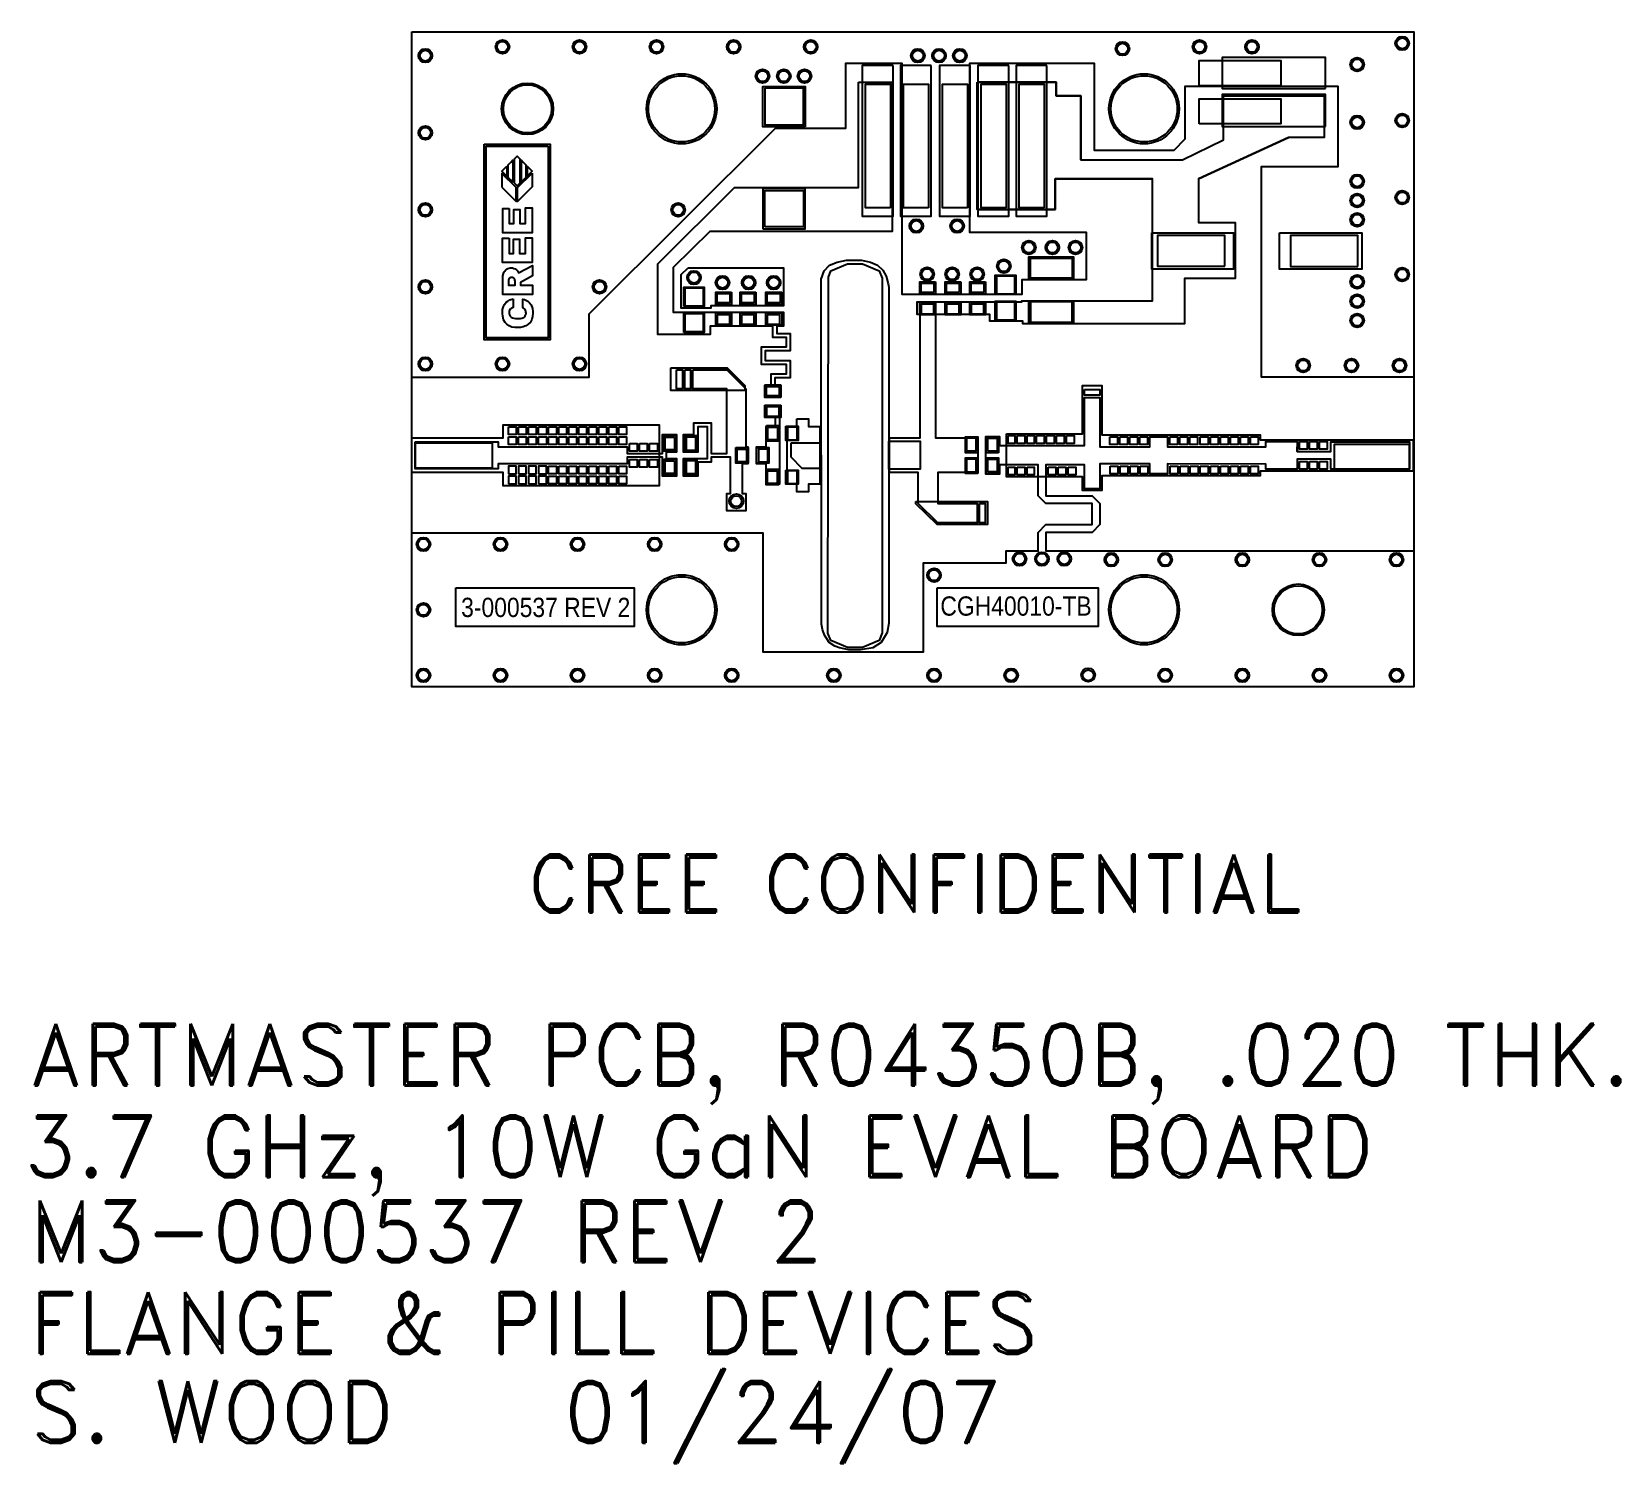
# Model space of a CAD drawing. Header units: inches. Extents: x 4.26 to 8.38, y -0.21 to 3.51.
import ezdxf

# ---------------------------------------------------------------- set-up
doc = ezdxf.new("R2010")
doc.units = ezdxf.units.IN
doc.header["$MEASUREMENT"] = 0
doc.linetypes.add('FILLPOLYEX', pattern=[101, 100, 1])
doc.linetypes.add('FILLPOLYIN', pattern=[101, 100, 1])
for name, color, linetype in [('CUTOUT_FAB_pill-flange', 7, 'Continuous'), ('MASK', 3, 'Continuous'), ('PASTE', 2, 'Continuous'), ('PASTE1', 2, 'Continuous'), ('PCBHOLE', 200, 'Continuous'), ('Substrate_Outline', 2, 'Continuous'), ('TEXT_CLEAR', 7, 'Continuous'), ('TITLES', 2, 'Continuous'), ('TOP', 5, 'Continuous'), ('VIA_28mil', 250, 'Continuous')]:
    doc.layers.add(name, color=color, linetype=linetype)
doc.styles.add('ARIAL_NEW', font='ARIAL.TTF', dxfattribs={"width": 0.85})
doc.styles.add('rd', font='romand.shx')

msp = doc.modelspace()

# ---------------------------------------------------------------- linework, layer by layer
at = {"layer": 'CUTOUT_FAB_pill-flange', "color": 24}
msp.add_lwpolyline([(6.4635, 1.9691), (6.4636, 1.9459), (6.4556, 1.9264), (6.4125, 1.9085), (6.3735, 1.9085), (6.3304, 1.9264), (6.3226, 1.9458), (6.3225, 1.969), (6.3241, 2.8691), (6.3304, 2.8857), (6.3735, 2.9035), (6.4125, 2.9035), (6.4556, 2.8856), (6.4634, 2.8667), (6.4636, 1.9694)], dxfattribs=at)
at = {"layer": 'MASK'}
for points in [[(7.6134, 3.3592), (7.6134, 3.4392), (7.3453, 3.4392), (7.3453, 3.3592)], [(6.4918, 3.4184), (6.4118, 3.4184), (6.4118, 3.0273), (6.4918, 3.0273)], [(6.5908, 3.4184), (6.5108, 3.4184), (6.5108, 3.0273), (6.5908, 3.0273)], [(6.6918, 3.4184), (6.6118, 3.4184), (6.6118, 3.0273), (6.6918, 3.0273)], [(6.7918, 3.4184), (6.7118, 3.4184), (6.7118, 3.0273), (6.7918, 3.0273)], [(6.8908, 3.4184), (6.8108, 3.4184), (6.8108, 3.0273), (6.8908, 3.0273)], [(6.2639, 3.2594), (6.1539, 3.2594), (6.1539, 3.3644), (6.2639, 3.3644)], [(7.6134, 3.2602), (7.6134, 3.3432), (7.3453, 3.3432), (7.3453, 3.2602)], [(6.1539, 2.9944), (6.2639, 2.9944), (6.2639, 3.0994), (6.1539, 3.0994)], [(6.305, 2.842), (6.305, 2.864), (6.313, 2.886), (6.327, 2.9), (6.347, 2.908), (6.371, 2.913), (6.389, 2.913), (6.41, 2.913), (6.433, 2.908), (6.451, 2.9), (6.465, 2.887), (6.474, 2.872), (6.479, 2.852), (6.481, 2.843), (6.481, 1.971), (6.476, 1.947), (6.461, 1.921), (6.439, 1.907), (6.407, 1.902), (6.377, 1.902), (6.353, 1.907), (6.341, 1.912), (6.326, 1.921), (6.314, 1.94), (6.309, 1.955), (6.307, 1.964), (6.306, 1.969), (6.306, 1.973), (6.305, 2.842)], [(5.915, 2.634), (6.061, 2.634), (6.107, 2.588), (6.107, 2.575), (5.915, 2.575), (5.915, 2.634)], [(6.227, 2.439), (6.304, 2.439), (6.304, 2.373), (6.256, 2.373), (6.227, 2.402), (6.227, 2.439)], [(6.481, 2.444), (6.562, 2.444), (6.562, 2.371), (6.481, 2.371)], [(6.551, 2.287), (6.737, 2.287), (6.737, 2.227), (6.606, 2.227), (6.551, 2.281), (6.551, 2.287)]]:
    msp.add_lwpolyline(points, close=True, dxfattribs=at)
at = {"layer": 'MASK', "color": 3}
for points in [[(5.431, 3.214), (5.602, 3.214), (5.602, 2.707), (5.431, 2.707)], [(7.163, 2.984), (7.375, 2.984), (7.375, 2.89), (7.163, 2.89)], [(7.494, 2.984), (7.708, 2.984), (7.708, 2.89), (7.494, 2.89)], [(5.357, 2.063), (5.82, 2.063), (5.82, 1.963), (5.357, 1.963)], [(6.606, 2.063), (7.024, 2.063), (7.024, 1.963), (6.606, 1.963)]]:
    msp.add_lwpolyline(points, close=True, dxfattribs=at)
at = {"layer": 'MASK', "linetype": 'Continuous'}
for points in [[(6.96, 2.865), (6.844, 2.865), (6.844, 2.922), (6.96, 2.922)], [(6.6018, 2.8574), (6.6018, 2.8254), (6.5608, 2.8254), (6.5608, 2.8574)], [(6.6678, 2.8574), (6.6678, 2.8254), (6.6268, 2.8254), (6.6268, 2.8574)], [(6.7318, 2.8574), (6.7318, 2.8254), (6.6908, 2.8254), (6.6908, 2.8574)], [(6.757, 2.824), (6.757, 2.874), (6.81, 2.874), (6.81, 2.824)], [(5.9487, 2.7929), (5.9487, 2.8429), (6.0017, 2.8429), (6.0017, 2.7929)], [(6.0728, 2.8304), (6.0728, 2.7984), (6.0318, 2.7984), (6.0318, 2.8304)], [(6.1358, 2.8304), (6.1358, 2.7984), (6.0948, 2.7984), (6.0948, 2.8304)], [(6.2028, 2.8304), (6.2028, 2.7984), (6.1618, 2.7984), (6.1618, 2.8304)], [(6.6018, 2.8034), (6.6018, 2.7714), (6.5608, 2.7714), (6.5608, 2.8034)], [(6.6678, 2.8034), (6.6678, 2.7714), (6.6268, 2.7714), (6.6268, 2.8034)], [(6.7318, 2.8034), (6.7318, 2.7714), (6.6908, 2.7714), (6.6908, 2.8034)], [(6.757, 2.757), (6.757, 2.807), (6.81, 2.807), (6.81, 2.757)], [(6.96, 2.75), (6.844, 2.75), (6.844, 2.807), (6.96, 2.807)], [(5.9487, 2.7259), (5.9487, 2.7759), (6.0017, 2.7759), (6.0017, 2.7259)], [(6.0728, 2.7764), (6.0728, 2.7444), (6.0318, 2.7444), (6.0318, 2.7764)], [(6.1358, 2.7764), (6.1358, 2.7444), (6.0948, 2.7444), (6.0948, 2.7764)], [(6.2028, 2.7764), (6.2028, 2.7444), (6.1618, 2.7444), (6.1618, 2.7764)], [(6.2008, 2.5894), (6.2008, 2.5574), (6.1598, 2.5574), (6.1598, 2.5894)], [(6.2008, 2.5374), (6.2008, 2.5054), (6.1598, 2.5054), (6.1598, 2.5374)], [(6.1635, 2.4843), (6.1955, 2.4843), (6.1955, 2.4433), (6.1635, 2.4433)], [(6.2135, 2.4823), (6.2455, 2.4823), (6.2455, 2.4453), (6.2135, 2.4453)], [(5.8965, 2.4583), (5.9285, 2.4583), (5.9285, 2.4173), (5.8965, 2.4173)], [(5.9505, 2.4583), (5.9825, 2.4583), (5.9825, 2.4173), (5.9505, 2.4173)], [(6.7115, 2.4137), (6.6795, 2.4137), (6.6795, 2.4547), (6.7115, 2.4547)], [(6.7655, 2.4137), (6.7335, 2.4137), (6.7335, 2.4547), (6.7655, 2.4547)], [(5.8965, 2.3973), (5.9285, 2.3973), (5.9285, 2.3563), (5.8965, 2.3563)], [(5.9505, 2.3973), (5.9825, 2.3973), (5.9825, 2.3563), (5.9505, 2.3563)], [(6.0835, 2.4273), (6.1155, 2.4273), (6.1155, 2.3863), (6.0835, 2.3863)], [(6.1375, 2.4273), (6.1695, 2.4273), (6.1695, 2.3863), (6.1375, 2.3863)], [(6.7115, 2.3597), (6.6795, 2.3597), (6.6795, 2.4007), (6.7115, 2.4007)], [(6.7655, 2.3597), (6.7335, 2.3597), (6.7335, 2.4007), (6.7655, 2.4007)], [(6.1625, 2.3713), (6.1945, 2.3713), (6.1945, 2.3303), (6.1625, 2.3303)], [(6.2135, 2.3683), (6.2455, 2.3683), (6.2455, 2.3323), (6.2135, 2.3323)]]:
    msp.add_lwpolyline(points, close=True, dxfattribs=at)
at = {"layer": 'MASK'}
for points in [[(6.786, 2.463), (6.983, 2.463), (6.983, 2.588), (7.033, 2.588), (7.033, 2.46), (7.444, 2.46), (7.444, 2.447), (7.841, 2.447), (7.841, 2.366), (7.444, 2.366), (7.444, 2.354), (7.048, 2.354), (7.033, 2.354), (7.033, 2.316), (6.983, 2.316), (6.983, 2.351), (6.786, 2.351), (6.786, 2.463), (6.786, 2.463)], [(5.243, 2.452), (5.48, 2.452), (5.48, 2.486), (5.885, 2.486), (5.885, 2.328), (5.48, 2.328), (5.48, 2.362), (5.243, 2.362), (5.243, 2.452)]]:
    msp.add_lwpolyline(points, dxfattribs=at)
for centre, radius in [((5.478, 3.467), 0.018), ((5.678, 3.467), 0.018), ((5.878, 3.467), 0.018), ((6.078, 3.467), 0.018), ((6.278, 3.467), 0.018), ((7.087, 3.462), 0.018), ((7.287, 3.467), 0.018), ((7.423, 3.467), 0.018), ((7.813, 3.476), 0.018), ((5.278, 3.444), 0.018), ((6.556, 3.444), 0.018), ((6.611, 3.444), 0.018), ((6.665, 3.444), 0.018), ((7.696, 3.421), 0.018), ((6.153, 3.391), 0.018), ((6.208, 3.391), 0.018), ((6.262, 3.391), 0.018), ((5.278, 3.244), 0.018), ((7.696, 3.271), 0.018), ((7.813, 3.276), 0.018), ((7.696, 3.118), 0.018), ((7.813, 3.076), 0.018), ((5.278, 3.044), 0.018), ((5.934, 3.044), 0.018), ((7.696, 3.068), 0.018), ((6.552, 3.002), 0.018), ((6.658, 3.002), 0.018), ((7.696, 3.018), 0.018), ((6.844, 2.946), 0.018), ((6.905, 2.946), 0.018), ((6.965, 2.946), 0.018), ((5.975, 2.868), 0.018), ((6.58, 2.877), 0.018), ((6.645, 2.877), 0.018), ((6.71, 2.877), 0.018), ((6.779, 2.898), 0.018), ((7.813, 2.876), 0.018), ((5.278, 2.844), 0.018), ((5.73, 2.844), 0.018), ((6.049, 2.855), 0.018), ((6.117, 2.855), 0.018), ((6.182, 2.855), 0.018), ((7.696, 2.857), 0.018), ((7.696, 2.807), 0.018), ((7.696, 2.757), 0.018), ((5.278, 2.644), 0.018), ((5.478, 2.644), 0.018), ((5.678, 2.644), 0.018), ((7.556, 2.64), 0.018), ((7.681, 2.64), 0.018), ((7.806, 2.64), 0.018), ((6.085, 2.288), 0.019), ((5.273, 2.176), 0.018), ((5.473, 2.176), 0.018), ((5.673, 2.176), 0.018), ((5.873, 2.176), 0.018), ((6.073, 2.176), 0.018), ((6.82, 2.138), 0.018), ((6.878, 2.138), 0.018), ((6.936, 2.138), 0.018), ((7.058, 2.136), 0.018), ((7.198, 2.136), 0.018), ((7.398, 2.136), 0.018), ((7.598, 2.136), 0.018), ((7.798, 2.136), 0.018), ((6.598, 2.096), 0.018), ((5.273, 2.006), 0.018), ((6.998, 1.837), 0.018), ((5.273, 1.836), 0.018), ((5.473, 1.836), 0.018), ((5.673, 1.836), 0.018), ((5.873, 1.836), 0.018), ((6.073, 1.836), 0.018), ((6.338, 1.836), 0.018), ((6.598, 1.836), 0.018), ((6.798, 1.836), 0.018), ((7.198, 1.836), 0.018), ((7.398, 1.836), 0.018), ((7.598, 1.836), 0.018), ((7.798, 1.836), 0.018)]:
    msp.add_circle(centre, radius, dxfattribs=at)
at = {"layer": 'MASK', "color": 3}
for centre, radius in [((5.943, 3.306), 0.091), ((7.143, 3.306), 0.091), ((5.543, 3.306), 0.067), ((5.943, 2.006), 0.091), ((7.143, 2.006), 0.091), ((7.543, 2.006), 0.067)]:
    msp.add_circle(centre, radius, dxfattribs=at)
at = {"layer": 'PASTE'}
for points in [[(7.353, 2.8974), (7.353, 2.9769), (7.178, 2.9769), (7.178, 2.8974)], [(7.698, 2.8969), (7.698, 2.9769), (7.523, 2.9769), (7.523, 2.8969)]]:
    msp.add_lwpolyline(points, close=True, dxfattribs=at)
at = {"layer": 'PASTE1'}
for points in [[(7.2857, 3.3661), (7.2857, 3.4311), (7.4977, 3.4311), (7.4977, 3.3661)], [(6.1589, 3.3594), (6.1589, 3.2644), (6.2589, 3.2644), (6.2589, 3.3594)], [(6.4849, 3.0487), (6.4199, 3.0487), (6.4199, 3.3697), (6.4849, 3.3697)], [(6.5839, 3.0487), (6.5189, 3.0487), (6.5189, 3.3697), (6.5839, 3.3697)], [(6.6849, 3.0487), (6.6199, 3.0487), (6.6199, 3.3697), (6.6849, 3.3697)], [(6.7849, 3.0487), (6.7199, 3.0487), (6.7199, 3.3697), (6.7849, 3.3697)], [(6.8839, 3.0487), (6.8189, 3.0487), (6.8189, 3.3697), (6.8839, 3.3697)], [(7.2857, 3.2671), (7.2857, 3.3321), (7.4977, 3.3321), (7.4977, 3.2671)], [(6.1589, 2.9994), (6.1589, 3.0944), (6.2589, 3.0944), (6.2589, 2.9994)], [(6.8078, 2.8719), (6.7598, 2.8719), (6.7598, 2.8259), (6.8078, 2.8259)], [(5.9996, 2.8408), (5.9516, 2.8408), (5.9516, 2.7948), (5.9996, 2.7948)], [(6.8078, 2.8049), (6.7598, 2.8049), (6.7598, 2.7589), (6.8078, 2.7589)], [(5.9996, 2.7738), (5.9516, 2.7738), (5.9516, 2.7278), (5.9996, 2.7278)], [(5.4513, 2.3739), (5.2523, 2.3739), (5.2523, 2.4389), (5.4513, 2.4389)], [(7.8313, 2.3709), (7.6373, 2.3709), (7.6373, 2.4359), (7.8313, 2.4359)]]:
    msp.add_lwpolyline(points, close=True, dxfattribs=at)
at = {"layer": 'PASTE1', "ltscale": 0.01}
for points in [[(6.848, 2.8663), (6.848, 2.9188), (6.956, 2.9188), (6.956, 2.8663)], [(6.5974, 2.8293), (6.5644, 2.8293), (6.5644, 2.8538), (6.5974, 2.8538)], [(6.6634, 2.8293), (6.6304, 2.8293), (6.6304, 2.8538), (6.6634, 2.8538)], [(6.7274, 2.8293), (6.6944, 2.8293), (6.6944, 2.8538), (6.7274, 2.8538)], [(6.0684, 2.8023), (6.0354, 2.8023), (6.0354, 2.8268), (6.0684, 2.8268)], [(6.1314, 2.8023), (6.0984, 2.8023), (6.0984, 2.8268), (6.1314, 2.8268)], [(6.1984, 2.8023), (6.1654, 2.8023), (6.1654, 2.8268), (6.1984, 2.8268)], [(6.848, 2.8052), (6.848, 2.7527), (6.956, 2.7527), (6.956, 2.8052)], [(6.0352, 2.7718), (6.0352, 2.7473), (6.0682, 2.7473), (6.0682, 2.7718)], [(6.0982, 2.7718), (6.0982, 2.7473), (6.1312, 2.7473), (6.1312, 2.7718)], [(6.1652, 2.7718), (6.1652, 2.7473), (6.1982, 2.7473), (6.1982, 2.7718)], [(6.5642, 2.7988), (6.5642, 2.7743), (6.5972, 2.7743), (6.5972, 2.7988)], [(6.6302, 2.7988), (6.6302, 2.7743), (6.6632, 2.7743), (6.6632, 2.7988)], [(6.6942, 2.7988), (6.6942, 2.7743), (6.7272, 2.7743), (6.7272, 2.7988)], [(6.1964, 2.5613), (6.1634, 2.5613), (6.1634, 2.5858), (6.1964, 2.5858)], [(6.1632, 2.5328), (6.1632, 2.5083), (6.1962, 2.5083), (6.1962, 2.5328)], [(6.1916, 2.4799), (6.1916, 2.4469), (6.1671, 2.4469), (6.1671, 2.4799)], [(6.2181, 2.4467), (6.2426, 2.4467), (6.2426, 2.4797), (6.2181, 2.4797)], [(5.9246, 2.4539), (5.9246, 2.4209), (5.9001, 2.4209), (5.9001, 2.4539)], [(5.9551, 2.4207), (5.9796, 2.4207), (5.9796, 2.4537), (5.9551, 2.4537)], [(6.7069, 2.4513), (6.6824, 2.4513), (6.6824, 2.4183), (6.7069, 2.4183)], [(6.7374, 2.4181), (6.7374, 2.4511), (6.7619, 2.4511), (6.7619, 2.4181)], [(5.9246, 2.3929), (5.9246, 2.3599), (5.9001, 2.3599), (5.9001, 2.3929)], [(5.9551, 2.3597), (5.9796, 2.3597), (5.9796, 2.3927), (5.9551, 2.3927)], [(6.1116, 2.4229), (6.1116, 2.3899), (6.0871, 2.3899), (6.0871, 2.4229)], [(6.1421, 2.3897), (6.1666, 2.3897), (6.1666, 2.4227), (6.1421, 2.4227)], [(6.7069, 2.3973), (6.6824, 2.3973), (6.6824, 2.3643), (6.7069, 2.3643)], [(6.7374, 2.3641), (6.7374, 2.3971), (6.7619, 2.3971), (6.7619, 2.3641)], [(6.1906, 2.3669), (6.1906, 2.3339), (6.1661, 2.3339), (6.1661, 2.3669)], [(6.2181, 2.3337), (6.2426, 2.3337), (6.2426, 2.3667), (6.2181, 2.3667)]]:
    msp.add_lwpolyline(points, close=True, dxfattribs=at)
at = {"layer": 'PCBHOLE'}
for centre in [(5.943, 3.306), (7.143, 3.306), (5.943, 2.006), (7.143, 2.006)]:
    msp.add_circle(centre, 0.086, dxfattribs=at)
at = {"layer": 'PCBHOLE', "linetype": 'FILLPOLYIN'}
for centre in [(5.543, 3.306), (7.543, 2.006)]:
    msp.add_circle(centre, 0.0625, dxfattribs=at)
at = {"layer": 'Substrate_Outline'}
msp.add_lwpolyline([(5.243, 3.506), (7.843, 3.506), (7.843, 1.806), (5.243, 1.806), (5.243, 3.506)], close=True, dxfattribs=at)
at = {"layer": 'Substrate_Outline', "color": 253}
msp.add_lwpolyline([(5.243, 3.506), (7.843, 3.506), (7.843, 1.806), (5.243, 1.806), (5.243, 3.506)], close=True, dxfattribs=at)
at = {"layer": 'TOP', "color": 4}
for p, q in [((6.915, 3.375), (6.71, 3.375)), ((6.71, 3.375), (6.71, 3.045)), ((6.915, 3.34), (6.915, 3.375)), ((6.979, 3.34), (6.915, 3.34)), ((6.979, 3.174), (6.979, 3.34)), ((7.284, 3.124), (7.518, 3.232)), ((6.912, 3.124), (7.165, 3.124)), ((6.912, 3.045), (6.912, 3.124)), ((6.71, 3.045), (6.912, 3.045))]:
    msp.add_line(p, q, dxfattribs=at)
at = {"layer": 'TOP', "color": 5}
msp.add_lwpolyline([(5.243, 3.506), (7.843, 3.506), (7.843, 2.61), (7.448, 2.61), (7.448, 3.156), (7.647, 3.156), (7.647, 3.364), (7.249, 3.364), (7.249, 3.227), (7.22, 3.198), (7.014, 3.198), (7.014, 3.424), (6.69, 3.424), (6.69, 2.986), (6.993, 2.986), (6.993, 2.862), (6.826, 2.862), (6.826, 2.824), (6.515, 2.824), (6.515, 3.424), (6.368, 3.424), (6.368, 3.255), (6.186, 3.255), (5.702, 2.773), (5.702, 2.609), (5.243, 2.609), (5.243, 3.506)], close=True, dxfattribs=at)
at = {"layer": 'TOP', "color": 4}
for points in [[(6.402, 3.375), (6.489, 3.375), (6.489, 2.988), (6.016, 2.988), (5.921, 2.894), (5.921, 2.778), (6.207, 2.778), (6.207, 2.742), (6.19, 2.742), (6.19, 2.723), (6.225, 2.723), (6.225, 2.678), (6.16, 2.678), (6.16, 2.653), (6.225, 2.653), (6.225, 2.608), (6.185, 2.608), (6.185, 2.589), (6.2, 2.589), (6.2, 2.557), (6.159, 2.557), (6.159, 2.589), (6.175, 2.589), (6.175, 2.618), (6.215, 2.618), (6.215, 2.643), (6.15, 2.643), (6.15, 2.688), (6.215, 2.688), (6.215, 2.713), (6.18, 2.713), (6.18, 2.742), (6.017, 2.742), (6.017, 2.72), (5.881, 2.72), (5.881, 2.904), (6.08, 3.102), (6.402, 3.102), (6.402, 3.375)], [(6.71, 3.375), (6.915, 3.375), (6.915, 3.34), (6.979, 3.34), (6.979, 3.174), (7.243, 3.174), (7.349, 3.226), (7.349, 3.34), (7.61, 3.34), (7.61, 3.232), (7.518, 3.232), (7.284, 3.124), (7.284, 3.011), (7.379, 3.011), (7.379, 2.866), (7.248, 2.866), (7.248, 2.748), (6.828, 2.748), (6.828, 2.755), (6.743, 2.755), (6.743, 2.772), (6.602, 2.772), (6.602, 2.452), (6.607, 2.452), (6.607, 2.452), (6.712, 2.452), (6.712, 2.362), (6.608, 2.362), (6.608, 2.362), (6.608, 2.362), (6.608, 2.282), (6.71, 2.282), (6.71, 2.232), (6.608, 2.232), (6.557, 2.282), (6.557, 2.362), (6.482, 2.362), (6.482, 2.452), (6.562, 2.452), (6.562, 2.772), (6.554, 2.772), (6.554, 2.805), (6.826, 2.805), (6.826, 2.808), (7.165, 2.808), (7.165, 3.124), (6.912, 3.124), (6.912, 3.045), (6.71, 3.045), (6.71, 3.375)], [(5.93, 2.629), (5.945, 2.629), (5.945, 2.579), (5.93, 2.579)], [(5.972, 2.629), (6.06, 2.629), (6.11, 2.579), (6.11, 2.429), (6.115, 2.429), (6.115, 2.385), (6.1, 2.385), (6.1, 2.308), (6.11, 2.308), (6.11, 2.263), (6.06, 2.263), (6.06, 2.308), (6.07, 2.308), (6.07, 2.402), (6.02, 2.402), (6.02, 2.389), (5.985, 2.389), (5.985, 2.353), (5.948, 2.353), (5.948, 2.399), (6.01, 2.399), (6.01, 2.481), (5.985, 2.481), (5.985, 2.415), (5.948, 2.415), (5.948, 2.461), (5.975, 2.461), (5.975, 2.491), (6.02, 2.491), (6.02, 2.412), (6.06, 2.412), (6.06, 2.579), (5.972, 2.579), (5.972, 2.629)], [(5.951, 2.629), (5.966, 2.629), (5.966, 2.579), (5.951, 2.579)], [(6.988, 2.578), (7.028, 2.578), (7.028, 2.563), (6.988, 2.563)], [(6.159, 2.537), (6.2, 2.537), (6.2, 2.505), (6.197, 2.505), (6.197, 2.332), (6.162, 2.332), (6.162, 2.385), (6.137, 2.385), (6.137, 2.429), (6.162, 2.429), (6.162, 2.482), (6.187, 2.482), (6.187, 2.505), (6.159, 2.505), (6.159, 2.537)], [(5.494, 2.481), (5.514, 2.481), (5.514, 2.461), (5.494, 2.461)], [(5.52, 2.481), (5.54, 2.481), (5.54, 2.461), (5.52, 2.461)], [(5.546, 2.481), (5.566, 2.481), (5.566, 2.461), (5.546, 2.461)], [(5.572, 2.481), (5.592, 2.481), (5.592, 2.461), (5.572, 2.461)], [(5.598, 2.481), (5.618, 2.481), (5.618, 2.461), (5.598, 2.461)], [(5.624, 2.481), (5.644, 2.481), (5.644, 2.461), (5.624, 2.461)], [(5.65, 2.481), (5.67, 2.481), (5.67, 2.461), (5.65, 2.461)], [(5.676, 2.481), (5.696, 2.481), (5.696, 2.461), (5.676, 2.461)], [(5.702, 2.481), (5.722, 2.481), (5.722, 2.461), (5.702, 2.461)], [(5.728, 2.481), (5.748, 2.481), (5.748, 2.461), (5.728, 2.461)], [(5.754, 2.481), (5.774, 2.481), (5.774, 2.461), (5.754, 2.461)], [(5.78, 2.481), (5.8, 2.481), (5.8, 2.461), (5.78, 2.461)], [(6.242, 2.502), (6.272, 2.502), (6.272, 2.482), (6.302, 2.482), (6.302, 2.332), (6.272, 2.332), (6.272, 2.312), (6.242, 2.312), (6.242, 2.332), (6.217, 2.332), (6.217, 2.482), (6.242, 2.482), (6.242, 2.502)], [(5.252, 2.442), (5.467, 2.442), (5.467, 2.429), (5.467, 2.429), (5.467, 2.429), (5.802, 2.429), (5.802, 2.412), (5.893, 2.412), (5.893, 2.461), (5.93, 2.461), (5.93, 2.415), (5.903, 2.415), (5.903, 2.399), (5.93, 2.399), (5.93, 2.353), (5.893, 2.353), (5.893, 2.402), (5.802, 2.402), (5.802, 2.385), (5.467, 2.385), (5.467, 2.385), (5.467, 2.385), (5.467, 2.372), (5.252, 2.372), (5.252, 2.442)], [(5.494, 2.455), (5.514, 2.455), (5.514, 2.435), (5.494, 2.435)], [(5.52, 2.455), (5.54, 2.455), (5.54, 2.435), (5.52, 2.435)], [(5.546, 2.455), (5.566, 2.455), (5.566, 2.435), (5.546, 2.435)], [(5.572, 2.455), (5.592, 2.455), (5.592, 2.435), (5.572, 2.435)], [(5.598, 2.455), (5.618, 2.455), (5.618, 2.435), (5.598, 2.435)], [(5.624, 2.455), (5.644, 2.455), (5.644, 2.435), (5.624, 2.435)], [(5.65, 2.455), (5.67, 2.455), (5.67, 2.435), (5.65, 2.435)], [(5.676, 2.455), (5.696, 2.455), (5.696, 2.435), (5.676, 2.435)], [(5.702, 2.455), (5.722, 2.455), (5.722, 2.435), (5.702, 2.435)], [(5.728, 2.455), (5.748, 2.455), (5.748, 2.435), (5.728, 2.435)], [(5.754, 2.455), (5.774, 2.455), (5.774, 2.435), (5.754, 2.435)], [(5.78, 2.455), (5.8, 2.455), (5.8, 2.435), (5.78, 2.435)], [(5.808, 2.438), (5.828, 2.438), (5.828, 2.418), (5.808, 2.418)], [(5.834, 2.438), (5.854, 2.438), (5.854, 2.418), (5.834, 2.418)], [(5.86, 2.438), (5.88, 2.438), (5.88, 2.418), (5.86, 2.418)], [(6.79, 2.458), (6.808, 2.458), (6.808, 2.438), (6.79, 2.438)], [(6.814, 2.458), (6.834, 2.458), (6.834, 2.438), (6.814, 2.438)], [(6.84, 2.458), (6.858, 2.458), (6.858, 2.438), (6.84, 2.438)], [(6.864, 2.458), (6.884, 2.458), (6.884, 2.438), (6.864, 2.438)], [(6.89, 2.458), (6.91, 2.458), (6.91, 2.438), (6.89, 2.438)], [(6.916, 2.458), (6.936, 2.458), (6.936, 2.438), (6.916, 2.438)], [(6.942, 2.458), (6.962, 2.458), (6.962, 2.438), (6.942, 2.438)], [(7.054, 2.455), (7.074, 2.455), (7.074, 2.435), (7.054, 2.435)], [(7.08, 2.455), (7.1, 2.455), (7.1, 2.435), (7.08, 2.435)], [(7.106, 2.455), (7.126, 2.455), (7.126, 2.435), (7.106, 2.435)], [(7.132, 2.455), (7.152, 2.455), (7.152, 2.435), (7.132, 2.435)], [(7.21, 2.455), (7.23, 2.455), (7.23, 2.435), (7.21, 2.435)], [(7.236, 2.455), (7.256, 2.455), (7.256, 2.435), (7.236, 2.435)], [(7.262, 2.455), (7.282, 2.455), (7.282, 2.435), (7.262, 2.435)], [(7.289, 2.455), (7.309, 2.455), (7.309, 2.435), (7.289, 2.435)], [(7.315, 2.455), (7.335, 2.455), (7.335, 2.435), (7.315, 2.435)], [(7.341, 2.455), (7.361, 2.455), (7.361, 2.435), (7.341, 2.435)], [(7.367, 2.455), (7.387, 2.455), (7.387, 2.435), (7.367, 2.435)], [(7.393, 2.455), (7.413, 2.455), (7.413, 2.435), (7.393, 2.435)], [(7.419, 2.455), (7.439, 2.455), (7.439, 2.435), (7.419, 2.435)], [(7.546, 2.443), (7.566, 2.443), (7.566, 2.423), (7.546, 2.423)], [(7.572, 2.443), (7.592, 2.443), (7.592, 2.423), (7.572, 2.423)], [(7.598, 2.443), (7.618, 2.443), (7.618, 2.423), (7.598, 2.423)], [(5.808, 2.396), (5.828, 2.396), (5.828, 2.376), (5.808, 2.376)], [(5.834, 2.396), (5.854, 2.396), (5.854, 2.376), (5.834, 2.376)], [(5.86, 2.396), (5.88, 2.396), (5.88, 2.376), (5.86, 2.376)], [(7.546, 2.391), (7.566, 2.391), (7.566, 2.371), (7.546, 2.371)], [(7.572, 2.391), (7.592, 2.391), (7.592, 2.371), (7.572, 2.371)], [(7.598, 2.391), (7.618, 2.391), (7.618, 2.371), (7.598, 2.371)], [(5.494, 2.3589), (5.514, 2.3589), (5.514, 2.3789), (5.494, 2.3789)], [(5.494, 2.3329), (5.514, 2.3329), (5.514, 2.3529), (5.494, 2.3529)], [(5.52, 2.3589), (5.54, 2.3589), (5.54, 2.3789), (5.52, 2.3789)], [(5.52, 2.3329), (5.54, 2.3329), (5.54, 2.3529), (5.52, 2.3529)], [(5.546, 2.3589), (5.566, 2.3589), (5.566, 2.3789), (5.546, 2.3789)], [(5.546, 2.3329), (5.566, 2.3329), (5.566, 2.3529), (5.546, 2.3529)], [(5.572, 2.3589), (5.592, 2.3589), (5.592, 2.3789), (5.572, 2.3789)], [(5.572, 2.3329), (5.592, 2.3329), (5.592, 2.3529), (5.572, 2.3529)], [(5.598, 2.379), (5.618, 2.379), (5.618, 2.359), (5.598, 2.359)], [(5.598, 2.353), (5.618, 2.353), (5.618, 2.333), (5.598, 2.333)], [(5.624, 2.379), (5.644, 2.379), (5.644, 2.359), (5.624, 2.359)], [(5.624, 2.353), (5.644, 2.353), (5.644, 2.333), (5.624, 2.333)], [(5.65, 2.379), (5.67, 2.379), (5.67, 2.359), (5.65, 2.359)], [(5.65, 2.353), (5.67, 2.353), (5.67, 2.333), (5.65, 2.333)], [(5.676, 2.379), (5.696, 2.379), (5.696, 2.359), (5.676, 2.359)], [(5.676, 2.353), (5.696, 2.353), (5.696, 2.333), (5.676, 2.333)], [(5.702, 2.379), (5.722, 2.379), (5.722, 2.359), (5.702, 2.359)], [(5.702, 2.353), (5.722, 2.353), (5.722, 2.333), (5.702, 2.333)], [(5.728, 2.379), (5.748, 2.379), (5.748, 2.359), (5.728, 2.359)], [(5.728, 2.353), (5.748, 2.353), (5.748, 2.333), (5.728, 2.333)], [(5.754, 2.379), (5.774, 2.379), (5.774, 2.359), (5.754, 2.359)], [(5.754, 2.353), (5.774, 2.353), (5.774, 2.333), (5.754, 2.333)], [(5.78, 2.379), (5.8, 2.379), (5.8, 2.359), (5.78, 2.359)], [(5.78, 2.353), (5.8, 2.353), (5.8, 2.333), (5.78, 2.333)], [(6.79, 2.376), (6.808, 2.376), (6.808, 2.356), (6.79, 2.356)], [(6.814, 2.376), (6.834, 2.376), (6.834, 2.356), (6.814, 2.356)], [(6.84, 2.376), (6.858, 2.376), (6.858, 2.356), (6.84, 2.356)], [(6.894, 2.376), (6.914, 2.376), (6.914, 2.356), (6.894, 2.356)], [(6.92, 2.376), (6.94, 2.376), (6.94, 2.356), (6.92, 2.356)], [(6.946, 2.376), (6.966, 2.376), (6.966, 2.356), (6.946, 2.356)], [(7.055, 2.379), (7.075, 2.379), (7.075, 2.359), (7.055, 2.359)], [(7.081, 2.379), (7.101, 2.379), (7.101, 2.359), (7.081, 2.359)], [(7.107, 2.379), (7.127, 2.379), (7.127, 2.359), (7.107, 2.359)], [(7.133, 2.379), (7.153, 2.379), (7.153, 2.359), (7.133, 2.359)], [(7.211, 2.379), (7.231, 2.379), (7.231, 2.359), (7.211, 2.359)], [(7.237, 2.379), (7.257, 2.379), (7.257, 2.359), (7.237, 2.359)], [(7.263, 2.379), (7.283, 2.379), (7.283, 2.359), (7.263, 2.359)], [(7.289, 2.379), (7.309, 2.379), (7.309, 2.359), (7.289, 2.359)], [(7.315, 2.379), (7.335, 2.379), (7.335, 2.359), (7.315, 2.359)], [(7.341, 2.379), (7.361, 2.379), (7.361, 2.359), (7.341, 2.359)], [(7.367, 2.379), (7.387, 2.379), (7.387, 2.359), (7.367, 2.359)], [(7.393, 2.379), (7.413, 2.379), (7.413, 2.359), (7.393, 2.359)], [(7.419, 2.379), (7.439, 2.379), (7.439, 2.359), (7.419, 2.359)], [(6.716, 2.282), (6.731, 2.282), (6.731, 2.232), (6.716, 2.232)]]:
    msp.add_lwpolyline(points, close=True, dxfattribs=at)
at = {"layer": 'TOP', "color": 6, "linetype": 'FILLPOLYIN'}
msp.add_lwpolyline([(5.597, 3.2092), (5.597, 2.7121), (5.4362, 2.7121), (5.4362, 3.2092)], close=True, dxfattribs=at)
at = {"layer": 'TOP', "color": 4, "linetype": 'FILLPOLYEX'}
for points in [[(5.5083, 3.1136), (5.516, 3.106), (5.5237, 3.1136), (5.5237, 3.1754), (5.516, 3.1829), (5.5083, 3.1754)], [(5.4895, 3.1571), (5.4895, 3.1315), (5.4766, 3.1445)], [(5.4766, 3.1026), (5.5136, 3.0659), (5.5136, 3.1017), (5.4766, 3.1384)], [(5.5046, 3.1718), (5.5046, 3.1162), (5.4932, 3.1277), (5.4932, 3.1608)], [(5.5554, 3.1393), (5.5554, 3.1035), (5.5175, 3.0659), (5.5175, 3.1017)], [(5.5388, 3.1608), (5.5388, 3.1277), (5.5274, 3.1162), (5.5274, 3.1718)], [(5.5425, 3.1571), (5.5425, 3.1315), (5.5554, 3.1445)], [(5.4954, 3.0477), (5.4954, 3.0082), (5.5073, 3.0082), (5.5073, 3.0449), (5.5229, 3.0449), (5.5229, 3.0082), (5.5383, 3.0082), (5.5383, 3.0489), (5.5554, 3.0489), (5.5554, 2.9844), (5.4788, 2.9844), (5.4788, 3.0477)], [(5.4952, 2.9702), (5.4952, 2.9308), (5.5071, 2.9308), (5.5071, 2.9675), (5.5227, 2.9675), (5.5227, 2.9308), (5.5381, 2.9308), (5.5381, 2.9715), (5.5552, 2.9715), (5.5552, 2.907), (5.4785, 2.907), (5.4785, 2.9702)], [(5.5109, 2.8907), (5.5144, 2.8883), (5.517, 2.8858), (5.518, 2.8842), (5.5201, 2.8808), (5.5559, 2.8997), (5.5559, 2.8729), (5.5246, 2.8557), (5.5246, 2.8481), (5.5559, 2.8481), (5.5559, 2.8239), (5.4791, 2.8239), (5.4791, 2.8683), (5.4795, 2.8729), (5.4806, 2.8791), (5.4824, 2.8832), (5.4839, 2.8852), (5.4857, 2.8877), (5.4884, 2.8897), (5.4923, 2.8918), (5.4977, 2.893), (5.4993, 2.893), (5.5038, 2.893), (5.5078, 2.8921)], [(5.5063, 2.8132), (5.5063, 2.7908), (5.5039, 2.79), (5.5007, 2.7882), (5.4985, 2.786), (5.4968, 2.7834), (5.4958, 2.7806), (5.4955, 2.7795), (5.4955, 2.777), (5.4955, 2.7754), (5.4965, 2.7715), (5.4984, 2.7681), (5.501, 2.7657), (5.5039, 2.7638), (5.5075, 2.7627), (5.5123, 2.7619), (5.5174, 2.7617), (5.5209, 2.7617), (5.525, 2.7622), (5.5287, 2.7628), (5.5314, 2.7639), (5.5336, 2.7648), (5.5355, 2.7665), (5.5372, 2.7689), (5.5386, 2.7721), (5.5392, 2.7755), (5.539, 2.7783), (5.5389, 2.7806), (5.538, 2.7831), (5.5366, 2.7851), (5.5355, 2.7866), (5.5323, 2.7889), (5.5307, 2.7896), (5.5307, 2.8122), (5.5355, 2.811), (5.5406, 2.8084), (5.544, 2.8069), (5.5487, 2.8026), (5.5528, 2.7972), (5.556, 2.7881), (5.5572, 2.7791), (5.557, 2.7756), (5.5564, 2.7672), (5.5544, 2.7595), (5.5505, 2.7521), (5.5442, 2.7463), (5.5384, 2.7426), (5.5321, 2.7399), (5.5251, 2.7386), (5.5221, 2.7385), (5.5181, 2.7384), (5.5111, 2.7382), (5.5023, 2.7398), (5.4953, 2.7427), (5.4892, 2.7469), (5.4848, 2.7519), (5.4808, 2.7587), (5.4787, 2.7676), (5.4778, 2.7746), (5.4781, 2.7788), (5.4785, 2.7852), (5.4807, 2.7931), (5.4833, 2.7985), (5.4881, 2.8045), (5.4918, 2.8067), (5.4974, 2.8101)]]:
    msp.add_lwpolyline(points, close=True, dxfattribs=at)
at = {"layer": 'TOP'}
for points in [[(5.96, 2.893), (6.207, 2.893), (6.207, 2.795), (6.019, 2.795), (6.019, 2.789), (5.942, 2.789), (5.942, 2.876), (5.96, 2.893)], [(5.243, 2.206), (6.154, 2.206), (6.154, 1.897), (6.571, 1.897), (6.571, 2.128), (6.785, 2.128), (6.785, 2.159), (6.868, 2.159), (6.868, 2.207), (6.888, 2.227), (7.008, 2.227), (7.008, 2.282), (6.888, 2.282), (6.868, 2.302), (6.868, 2.382), (6.768, 2.382), (6.768, 2.358), (6.732, 2.358), (6.732, 2.456), (6.768, 2.456), (6.768, 2.432), (6.988, 2.432), (6.988, 2.557), (7.028, 2.557), (7.028, 2.429), (7.158, 2.429), (7.158, 2.455), (7.204, 2.455), (7.204, 2.429), (7.459, 2.429), (7.459, 2.443), (7.54, 2.443), (7.54, 2.417), (7.54, 2.429), (7.54, 2.417), (7.628, 2.417), (7.628, 2.442), (7.832, 2.442), (7.832, 2.371), (7.628, 2.371), (7.628, 2.397), (7.54, 2.397), (7.54, 2.385), (7.54, 2.371), (7.459, 2.371), (7.459, 2.384), (7.459, 2.384), (7.204, 2.385), (7.204, 2.359), (7.158, 2.359), (7.158, 2.385), (7.028, 2.385), (7.028, 2.32), (6.988, 2.32), (6.988, 2.382), (6.888, 2.382), (6.888, 2.302), (7.008, 2.302), (7.028, 2.282), (7.028, 2.227), (7.008, 2.207), (6.888, 2.207), (6.888, 2.159), (7.843, 2.159), (7.843, 1.806), (5.243, 1.806), (5.243, 2.206)]]:
    msp.add_lwpolyline(points, close=True, dxfattribs=at)
at = {"layer": 'TOP', "color": 4, "linetype": 'FILLPOLYIN'}
msp.add_lwpolyline([(5.51, 2.8589), (5.51, 2.8479), (5.4945, 2.8479), (5.4945, 2.8599), (5.495, 2.8629), (5.4952, 2.8643), (5.4964, 2.8668), (5.4977, 2.868), (5.4999, 2.8691), (5.502, 2.8693), (5.5045, 2.8691), (5.5061, 2.8682), (5.5078, 2.8667), (5.5088, 2.8649), (5.5092, 2.8631), (5.5097, 2.8613)], close=True, dxfattribs=at)
at = {"layer": 'TOP'}
for p in [(5.5016, 3.1689), (5.5045, 3.1717), (5.5275, 3.1717), (5.5304, 3.1689)]:
    msp.add_point(p, dxfattribs=at)
at = {"layer": 'VIA_28mil', "color": 7}
for centre in [(5.478, 3.467), (5.678, 3.467), (5.878, 3.467), (6.078, 3.467), (6.278, 3.467), (7.087, 3.462), (7.287, 3.467), (7.423, 3.467), (7.813, 3.476), (5.278, 3.444), (6.556, 3.444), (6.611, 3.444), (6.665, 3.444), (7.696, 3.421), (6.153, 3.391), (6.208, 3.391), (6.262, 3.391), (5.278, 3.244), (7.696, 3.271), (7.813, 3.276), (7.696, 3.118), (5.278, 3.044), (5.934, 3.044), (7.696, 3.068), (7.813, 3.076), (6.552, 3.002), (6.658, 3.002), (7.696, 3.018), (6.844, 2.946), (6.905, 2.946), (6.965, 2.946), (6.58, 2.877), (6.645, 2.877), (6.71, 2.877), (6.779, 2.898), (7.813, 2.876), (5.278, 2.844), (5.73, 2.844), (5.975, 2.868), (6.049, 2.855), (6.117, 2.855), (6.182, 2.855), (7.696, 2.857), (7.696, 2.807), (7.696, 2.757), (5.278, 2.644), (5.478, 2.644), (5.678, 2.644), (7.556, 2.64), (7.681, 2.64), (7.806, 2.64), (6.0848, 2.2877), (5.273, 2.176), (5.473, 2.176), (5.673, 2.176), (5.873, 2.176), (6.073, 2.176), (6.82, 2.138), (6.878, 2.138), (6.936, 2.138), (7.058, 2.136), (7.198, 2.136), (7.398, 2.136), (7.598, 2.136), (7.798, 2.136), (6.598, 2.096), (5.273, 2.006), (5.273, 1.836), (5.473, 1.836), (5.673, 1.836), (5.873, 1.836), (6.073, 1.836), (6.338, 1.836), (6.598, 1.836), (6.798, 1.836), (6.998, 1.836), (7.198, 1.836), (7.398, 1.836), (7.598, 1.836), (7.798, 1.836)]:
    msp.add_circle(centre, 0.014, dxfattribs=at)

# ---------------------------------------------------------------- texts
at = {"layer": 'TEXT_CLEAR', "color": 6, "linetype": 'FILLPOLYIN', "style": 'ARIAL_NEW', "width": 0.85}
for s, p in [('3-000537 REV 2', (5.3709, 1.9873)), ('CGH40010-TB', (6.6144, 1.9908))]:
    msp.add_text(s, height=0.05, dxfattribs=at).set_placement(p)
at = {"layer": 'TITLES', "color": 1, "style": 'rd'}
msp.add_text('CREE CONFIDENTIAL', height=0.15, dxfattribs=at).set_placement((5.5436, 1.2208))
at = {"layer": 'TITLES', "style": 'rd'}
for s, p in [('ARTMASTER PCB, R04350B, .020 THK.', (4.2506, 0.772)), ('3.7 GHz, 10W GaN EVAL BOARD', (4.2361, 0.5339)), ('M3-000537 REV 2', (4.2506, 0.3132)), ('FLANGE & PILL DEVICES', (4.2506, 0.0755)), ('S. WOOD   01/24/07', (4.2506, -0.1553))]:
    msp.add_text(s, height=0.16, dxfattribs=at).set_placement(p)

doc.saveas('drawing.dxf')
